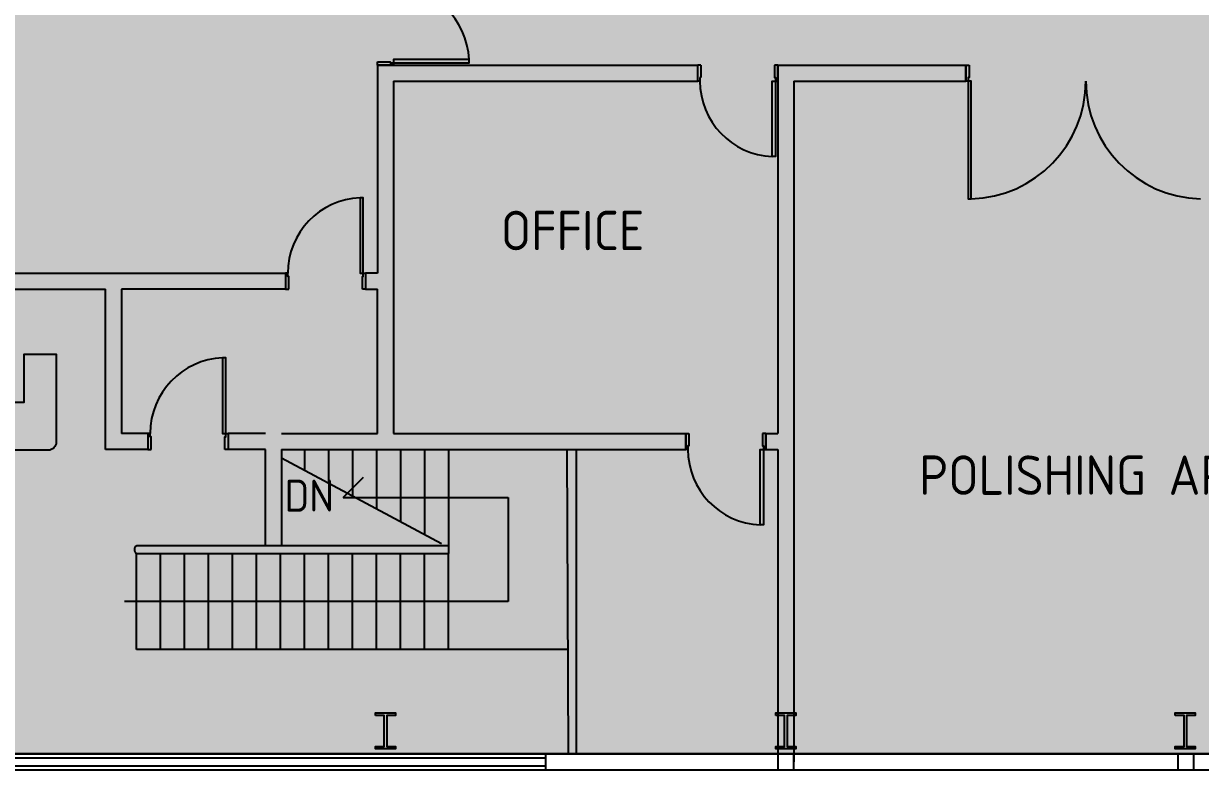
# Model space of a CAD drawing. Header units: inches. Extents: x 527079 to 698187, y -115864 to 63842.
# Drawn here: x 558563 to 573269, y -16269 to -6779 of the extents above; entities that cross this region are included whole.
import ezdxf

# ---------------------------------------------------------------- set-up
doc = ezdxf.new("R2010")
doc.units = ezdxf.units.IN
doc.header["$LTSCALE"] = 8
doc.header["$MEASUREMENT"] = 0
for name, color, linetype in [('doors_windows', 250, 'Continuous'), ('floor', 177, 'Continuous'), ('furn_eq', 34, 'Continuous'), ('hatch', 8, 'Continuous'), ('txt', 7, 'Continuous'), ('walls', 5, 'Continuous')]:
    doc.layers.add(name, color=color, linetype=linetype)
doc.styles.get("Standard").update_dxf_attribs({"font": 'isocp.shx'})

msp = doc.modelspace()

# ---------------------------------------------------------------- hatches: boundary and pattern name
at = {"layer": 'hatch'}
h = msp.add_hatch(color=254, dxfattribs=at)
h.dxf.hatch_style = 1
h.paths.add_polyline_path([(533187, 49003), (697987, 49003), (697987, -21797), (623187, -21797), (623187, -15897), (553187, -15897), (553187, -10747), (533187, -10747)])
at = {"layer": 'walls', "true_color": 0x000000}
msp.add_hatch(color=18, dxfattribs=at).paths.add_polyline_path([(562556, -12697), (562810, -12951), (562810, -12443)])

# ---------------------------------------------------------------- linework, layer by layer
at = {"layer": 'doors_windows', "color": 4, "ltscale": 10}
for p, q in [((567027, -7297), (566987, -7297)), ((566987, -7497), (566987, -7297)), ((567027, -7297), (567027, -7454)), ((567015, -7497), (566987, -7497)), ((567027, -7454), (567015, -7454)), ((567015, -7454), (567015, -7497))]:
    msp.add_line(p, q, dxfattribs=at)
at = {"layer": 'doors_windows', "color": 4}
for p, q in [((557387, -15897), (565087, -15897)), ((557387, -16097), (565087, -16097))]:
    msp.add_line(p, q, dxfattribs=at)
at = {"layer": 'doors_windows'}
for p, q in [((557387, -15947), (565087, -15947)), ((557387, -16047), (565087, -16047))]:
    msp.add_line(p, q, dxfattribs=at)
at = {"layer": 'doors_windows', "color": 4, "ltscale": 10}
for points in [[(562987, -7257), (563144, -7257), (563144, -7269), (563187, -7269), (563187, -7297), (562987, -7297), (562987, -7257)], [(564130, -7229), (563187, -7229), (563187, -7269), (564130, -7269)], [(567947, -7297), (567947, -7454), (567959, -7454), (567959, -7497), (567987, -7497), (567987, -7297), (567947, -7297)], [(570377, -7297), (570377, -7454), (570365, -7454), (570365, -7497), (570337, -7497), (570337, -7297), (570377, -7297)], [(567919, -8440), (567919, -7497), (567959, -7497), (567959, -8440)], [(570405, -8969), (570405, -7497), (570365, -7497), (570365, -8969)]]:
    msp.add_lwpolyline(points, close=True, dxfattribs=at)
at = {"layer": 'doors_windows', "color": 4, "ltscale": 10, "elevation": 0}
for points in [[(562769, -8954), (562769, -9897), (562809, -9897), (562809, -8954)], [(561877, -10097), (561877, -9940), (561865, -9940), (561865, -9897), (561837, -9897), (561837, -10097), (561877, -10097)], [(562797, -10097), (562797, -9940), (562809, -9940), (562809, -9897), (562837, -9897), (562837, -10097), (562797, -10097)], [(561050, -10954), (561050, -11897), (561090, -11897), (561090, -10954)], [(560158, -12097), (560158, -11940), (560146, -11940), (560146, -11897), (560118, -11897), (560118, -12097), (560158, -12097)], [(561078, -12097), (561078, -11940), (561090, -11940), (561090, -11897), (561118, -11897), (561118, -12097), (561078, -12097)], [(566877, -11897), (566877, -12054), (566865, -12054), (566865, -12097), (566837, -12097), (566837, -11897), (566877, -11897)], [(567797, -11897), (567797, -12054), (567809, -12054), (567809, -12097), (567837, -12097), (567837, -11897), (567797, -11897)], [(567769, -13040), (567769, -12097), (567809, -12097), (567809, -13040)]]:
    msp.add_lwpolyline(points, close=True, dxfattribs=at)
at = {"layer": 'doors_windows', "color": 4, "ltscale": 10}
for centre, radius, start, end in [((563187, -7269), 944, 2.4285, 90), ((567959, -7497), 944, 180, 267.5715), ((570365, -7497), 1472, 271.5571, 0), ((573309, -7497), 1472, 180, 268.4429), ((562809, -9897, 0), 944, 92.4285, 180), ((561090, -11897, 0), 944, 92.4284, 179.9998), ((567809, -12097, 0), 944, 180, 267.5715)]:
    msp.add_arc(centre, radius, start, end, dxfattribs=at)
at = {"layer": 'floor'}
msp.add_lwpolyline([(533187, 49003), (697987, 49003), (697987, -21797), (623187, -21797), (623187, -15897), (553187, -15897), (553187, -10747), (533187, -10747), (533187, 49003)], close=True, dxfattribs=at)
at = {"layer": 'furn_eq'}
msp.add_lwpolyline([(556771, -10907), (556771, -11507), (558571, -11507), (558571, -10907), (558971, -10907), (558971, -12007, -0.414214), (558871, -12107), (556471, -12107, -0.414214), (556371, -12007), (556371, -10907)], format="xyb", close=True, dxfattribs=at)
at = {"layer": 'walls'}
for p, q in [((562987, -7297), (566987, -7297)), ((562987, -7297), (562987, -9897)), ((567987, -7297), (567987, -11897)), ((567987, -7297), (567987, -7497)), ((567987, -7297), (570337, -7297)), ((570337, -7297), (570337, -7497)), ((563187, -7497), (566987, -7497)), ((563187, -7497), (563187, -11897, 0)), ((568187, -7497), (568187, -15997)), ((568187, -7497), (570337, -7497)), ((553187, -9897), (561837, -9897, 0)), ((561837, -9897, 0), (561837, -10097, 0)), ((562987, -9897, 0), (562837, -9897, 0)), ((562837, -9897, 0), (562837, -10097, 0)), ((555387, -10097), (559587, -10097)), ((559587, -12097, 0), (559587, -10097, 0)), ((559787, -10097, 0), (559787, -11897, 0)), ((561837, -10097, 0), (559787, -10097, 0)), ((562837, -10097, 0), (562987, -10097, 0)), ((562987, -11897, 0), (562987, -10097, 0)), ((560118, -11897, 0), (559787, -11897, 0)), ((560118, -11897, 0), (560118, -12097, 0)), ((561587, -11897, 0), (561118, -11897, 0)), ((561118, -11897, 0), (561118, -12097, 0)), ((561787, -11897, 0), (562987, -11897, 0)), ((563187, -11897, 0), (566837, -11897, 0)), ((566837, -11897, 0), (566837, -12097, 0)), ((567837, -11897, 0), (567837, -12097, 0)), ((567837, -11897, 0), (567987, -11897)), ((560118, -12097, 0), (559587, -12097, 0)), ((561587, -12097, 0), (561118, -12097, 0)), ((561587, -13297, 0), (561587, -12097, 0)), ((561787, -12097, 0), (563874, -12097, 0)), ((561787, -12097, 0), (561787, -13297, 0)), ((563874, -12097, 0), (566837, -12097, 0)), ((565374, -15897), (565356, -12097, 0)), ((565474, -15897), (565474, -12097, 0)), ((567837, -12097, 0), (567987, -12097)), ((567987, -12097), (567987, -15997)), ((565087, -15897), (565087, -16097)), ((565087, -15897), (582987, -15897)), ((565087, -16097), (584548, -16097))]:
    msp.add_line(p, q, dxfattribs=at)
at = {"layer": 'walls', "color": 18, "true_color": 0x000000}
for p, q in [((561787, -12204, 0), (563787, -13271)), ((562074, -12097, 0), (562074, -12357, 0)), ((562374, -12097, 0), (562374, -12517, 0)), ((562674, -12097, 0), (562674, -12677, 0)), ((562974, -12097, 0), (562974, -12837, 0)), ((563274, -12097, 0), (563274, -12997, 0)), ((563574, -12097, 0), (563574, -13157, 0)), ((563874, -12097, 0), (563874, -13297, 0)), ((562556, -12697, 0), (562810, -12443, 0)), ((562556, -12697, 0), (564618, -12697, 0)), ((564273, -12697), (564460, -12697)), ((564618, -12697, 0), (564618, -13997, 0)), ((563874, -13297, 0), (563874, -13397, 0)), ((559974, -14597, 0), (559974, -13397, 0)), ((560274, -14597, 0), (560274, -13397, 0)), ((560574, -14597, 0), (560574, -13397, 0)), ((560874, -14597, 0), (560874, -13397, 0)), ((561174, -14597, 0), (561174, -13397, 0)), ((561474, -14597, 0), (561474, -13397, 0)), ((561774, -14597, 0), (561774, -13397, 0)), ((562074, -14597, 0), (562074, -13397, 0)), ((562374, -14597, 0), (562374, -13397, 0)), ((562674, -14597, 0), (562674, -13397, 0)), ((562974, -14597, 0), (562974, -13397, 0)), ((563274, -14597, 0), (563274, -13397, 0)), ((563574, -14597, 0), (563574, -13397, 0)), ((563874, -14597, 0), (563874, -13397, 0)), ((564618, -13997, 0), (559823, -13997, 0)), ((565374, -14597, 0), (559974, -14597, 0))]:
    msp.add_line(p, q, dxfattribs=at)
at = {"layer": 'walls', "ltscale": 10}
for p, q in [((559978, -13297, 0), (563874, -13297, 0)), ((559973, -13397, 0), (563450, -13397, 0)), ((559973, -13397, 0), (563874, -13397, 0))]:
    msp.add_line(p, q, dxfattribs=at)
at = {"layer": 'walls'}
for points in [[(562962, -15418), (562962, -15387), (563212, -15387), (563212, -15418), (563103, -15418), (563103, -15806), (563212, -15806), (563212, -15837), (562962, -15837), (562962, -15806), (563071, -15806), (563071, -15418)], [(567962, -15418), (567962, -15387), (568212, -15387), (568212, -15418), (568103, -15418), (568103, -15806), (568212, -15806), (568212, -15837), (567962, -15837), (567962, -15806), (568071, -15806), (568071, -15418)], [(572954, -15418), (572954, -15387), (573204, -15387), (573204, -15418), (573095, -15418), (573095, -15806), (573204, -15806), (573204, -15837), (572954, -15837), (572954, -15806), (573064, -15806), (573064, -15418)], [(567987, -16097), (568187, -16097), (568187, -15897), (567987, -15897)], [(572987, -16097), (573187, -16097), (573187, -15897), (572987, -15897)]]:
    msp.add_lwpolyline(points, close=True, dxfattribs=at)
msp.add_arc((560010, -13349, 0), 61, 121.5955, 232.0278, dxfattribs=at)

# ---------------------------------------------------------------- texts
at = {"layer": 'txt', "color": 176, "attachment_point": 5}
for s, insert, char_height in [('OFFICE', (565423, -9364), 492.2), ('POLISHING AREA', (572051, -12419), 492.19)]:
    msp.add_mtext(s, dxfattribs=dict(at, insert=insert, char_height=char_height))
at = {"layer": 'walls', "color": 18, "true_color": 0x000000, "insert": (562133, -12675, 0), "char_height": 400, "attachment_point": 5}
msp.add_mtext('DN', dxfattribs=at)

doc.saveas('drawing.dxf')
